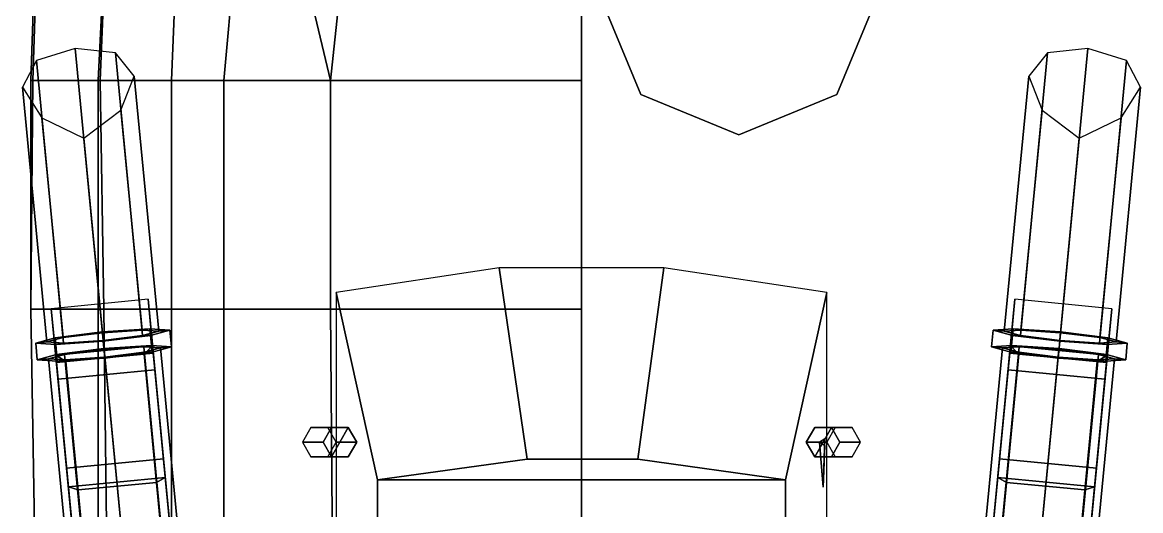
# Model space of a CAD drawing. Extents: x -3 to 3, y -13.2 to 12.7.
# Drawn here: x -2.99 to 2.99, y 0.69 to 3.29 of the extents above; entities that cross this region are included whole.
import ezdxf

# ---------------------------------------------------------------- set-up
doc = ezdxf.new("R2010")
doc.units = 0
doc.layers.get('0').update_dxf_attribs({"linetype": 'CONTINUOUS'})
doc.layers.add('SUPERSTRUCTURE', color=3, linetype='CONTINUOUS')

msp = doc.modelspace()

# ---------------------------------------------------------------- linework, layer by layer
for points in [[(0, 0.73, 6.04), (0, 12.51, 4.54), (0, 12.51, 4.56), (0, 0.73, 6.06)], [(0, 0.73, 6.06), (0, 12.51, 4.56), (0, 12.51, 4.54), (0, 0.73, 6.04)], [(-2.89, 4.2, 2.03), (-2.9, 4.2, 2.01), (-2.94, 2.98, 1.85), (-2.93, 2.98, 1.97)], [(-2.9, 4.2, 2.01), (-2.52, 4.2, 0.08), (-2.58, 2.98), (-2.94, 2.98, 1.85)], [(0, 4.2, 2.06), (-2.89, 4.2, 2.03), (-2.93, 2.98, 1.97), (0, 2.98, 2.01)], [(-2.52, 4.2, 0.08), (-2.52, 4.2, 0.08), (-2.57, 2.98, -0.05), (-2.58, 2.98)], [(-2.52, 4.2, 0.08), (-2.14, 4.2), (-2.19, 2.98, -0.08), (-2.57, 2.98, -0.05)], [(-2.14, 4.2), (-1.8, 4.2, -0.09), (-1.91, 2.98, -0.15), (-2.19, 2.98, -0.08)], [(-1.8, 4.2, -0.09), (-1.63, 4.2, -0.16), (-1.34, 2.98, -0.36), (-1.91, 2.98, -0.15)], [(-1.63, 4.2, -0.16), (-1.21, 4.2, -0.37), (-1.34, 2.98, -0.36)], [(-1.21, 4.2, -0.37), (0, 4.2, -1.08), (0, 2.98, -1.07), (-1.34, 2.98, -0.36)], [(0.1, 3.43, 2), (0.3167, 2.9067, 1.97), (0.3167, 2.9067, 3.03), (0.1, 3.43, 3.03)], [(1.3633, 2.9067, 1.97), (1.58, 3.43, 2), (1.58, 3.43, 3.03), (1.3633, 2.9067, 3.03)], [(-2.7656, 1.5788, 2.8788), (-2.5539, 1.593, 2.9664), (-2.704, 3.152, 3.0759), (-2.9109, 3.0881, 2.9848)], [(-2.5539, 1.593, 2.9664), (-2.3433, 1.6194, 2.8788), (-2.4886, 3.1288, 2.9848), (-2.704, 3.152, 3.0759)], [(-2.3433, 1.6194, 2.8788), (-2.2573, 1.6426, 2.6671), (-2.3882, 3.003, 2.7627), (-2.4886, 3.1288, 2.9848)], [(2.2573, 1.6426, 2.6671), (2.3433, 1.6194, 2.8788), (2.4886, 3.1288, 2.9848), (2.3882, 3.003, 2.7627)], [(2.3433, 1.6194, 2.8788), (2.5539, 1.593, 2.9664), (2.704, 3.152, 3.0759), (2.4886, 3.1288, 2.9848)], [(2.5539, 1.593, 2.9664), (2.7656, 1.5788, 2.8788), (2.9109, 3.0881, 2.9848), (2.704, 3.152, 3.0759)], [(-2.8545, 1.5851, 2.6671), (-2.7656, 1.5788, 2.8788), (-2.9109, 3.0881, 2.9848), (-2.9855, 2.9455, 2.7627)], [(2.7656, 1.5788, 2.8788), (2.8545, 1.5851, 2.6671), (2.9855, 2.9455, 2.7627), (2.9109, 3.0881, 2.9848)], [(-2.2573, 1.6426, 2.6671), (-2.3461, 1.6489, 2.4555), (-2.4591, 2.8219, 2.52), (-2.3882, 3.003, 2.7627)], [(2.3461, 1.6489, 2.4555), (2.2573, 1.6426, 2.6671), (2.3882, 3.003, 2.7627), (2.4591, 2.8219, 2.52)], [(-2.7685, 1.6082, 2.4555), (-2.8545, 1.5851, 2.6671), (-2.9855, 2.9455, 2.7627), (-2.8814, 2.7812, 2.52)], [(-2.94, 2.98, 1.85), (-2.58, 2.98), (-2.58, 1.76), (-2.94, 1.76, 1.85)], [(-2.93, 2.98, 1.97), (-2.94, 2.98, 1.85), (-2.94, 1.76, 1.85), (-2.94, 1.76, 1.9)], [(0, 2.98, 2.01), (-2.93, 2.98, 1.97), (-2.94, 1.76, 1.9), (0, 1.76, 1.95)], [(-2.58, 2.98), (-2.57, 2.98, -0.05), (-2.55, 1.76, -0.17), (-2.58, 1.76)], [(-2.57, 2.98, -0.05), (-2.19, 2.98, -0.08), (-2.19, 1.76, -0.2), (-2.55, 1.76, -0.17)], [(-2.19, 2.98, -0.08), (-1.91, 2.98, -0.15), (-1.91, 1.76, -0.24), (-2.19, 1.76, -0.2)], [(-1.91, 2.98, -0.15), (-1.34, 2.98, -0.36), (-1.34, 1.76, -0.42), (-1.91, 1.76, -0.24)], [(-1.34, 2.98, -0.36), (0, 2.98, -1.07), (0, 1.76, -1.07), (-1.34, 1.76, -0.42)], [(2.8545, 1.5851, 2.6671), (2.7685, 1.6082, 2.4555), (2.8814, 2.7812, 2.52), (2.9855, 2.9455, 2.7627)], [(0.3167, 2.9067, 1.97), (0.84, 2.69, 1.96), (0.84, 2.69, 3.03), (0.3167, 2.9067, 3.03)], [(0.84, 2.69, 1.96), (1.3633, 2.9067, 1.97), (1.3633, 2.9067, 3.03), (0.84, 2.69, 3.03)], [(-2.3461, 1.6489, 2.4555), (-2.5579, 1.6347, 2.3679), (-2.6579, 2.6736, 2.3506), (-2.4591, 2.8219, 2.52)], [(2.5579, 1.6347, 2.3679), (2.3461, 1.6489, 2.4555), (2.4591, 2.8219, 2.52), (2.6579, 2.6736, 2.3506)], [(-2.5579, 1.6347, 2.3679), (-2.7685, 1.6082, 2.4555), (-2.8814, 2.7812, 2.52), (-2.6579, 2.6736, 2.3506)], [(2.7685, 1.6082, 2.4555), (2.5579, 1.6347, 2.3679), (2.6579, 2.6736, 2.3506), (2.8814, 2.7812, 2.52)], [(-2.2862, 1.5254, 2.2883), (-2.3138, 1.8128, 1.8874), (-2.8314, 1.7629, 1.8874), (-2.8038, 1.4756, 2.2883)], [(-2.2319, 0.9618, 1.9279), (-2.3138, 1.8128, 1.8874), (-2.2862, 1.5254, 2.2883), (-2.2776, 1.4361, 2.282)], [(-1.7536, -4.0051, 1.609), (-2.3138, 1.8128, 1.8874), (-2.2319, 0.9618, 1.9279), (-1.7532, -4.01, 1.6789)], [(2.2319, 0.9618, 1.9279), (2.3138, 1.8128, 1.8874), (1.7536, -4.0051, 1.609), (1.7532, -4.01, 1.6789)], [(2.2862, 1.5254, 2.2883), (2.3138, 1.8128, 1.8874), (2.2319, 0.9618, 1.9279), (2.2776, 1.4361, 2.282)], [(2.8038, 1.4756, 2.2883), (2.8314, 1.7629, 1.8874), (2.3138, 1.8128, 1.8874), (2.2862, 1.5254, 2.2883)], [(-2.94, 1.76, 1.85), (-2.58, 1.76), (-2.58, -0.68), (-2.9, -0.68, 1.69)], [(-2.94, 1.76, 1.9), (-2.94, 1.76, 1.85), (-2.9, -0.68, 1.69), (-2.9, -0.68, 1.76)], [(0, 1.76, 1.95), (-2.94, 1.76, 1.9), (-2.9, -0.68, 1.76), (0, -0.68, 1.83)], [(-2.8038, 1.4756, 2.2883), (-2.8314, 1.7629, 1.8874), (-2.7495, 0.912, 1.9279), (-2.7952, 1.3862, 2.282)], [(-2.7495, 0.912, 1.9279), (-2.8314, 1.7629, 1.8874), (-2.2712, -4.055, 1.609), (-2.2708, -4.0598, 1.6789)], [(-2.58, 1.76), (-2.55, 1.76, -0.17), (-2.52, -0.68, -0.35), (-2.58, -0.68)], [(-2.55, 1.76, -0.17), (-2.19, 1.76, -0.2), (-2.19, -0.68, -0.37), (-2.52, -0.68, -0.35)], [(-2.19, 1.76, -0.2), (-1.91, 1.76, -0.24), (-1.91, -0.68, -0.42), (-2.19, -0.68, -0.37)], [(-1.91, 1.76, -0.24), (-1.34, 1.76, -0.42), (-1.32, -0.68, -0.61), (-1.91, -0.68, -0.42)], [(-1.34, 1.76, -0.42), (0, 1.76, -1.07), (0, -0.68, -1.07), (-1.32, -0.68, -0.61)], [(2.2712, -4.055, 1.609), (2.8314, 1.7629, 1.8874), (2.7495, 0.912, 1.9279), (2.2708, -4.0598, 1.6789)], [(2.7495, 0.912, 1.9279), (2.8314, 1.7629, 1.8874), (2.8038, 1.4756, 2.2883), (2.7952, 1.3862, 2.282)], [(-2.5497, 1.5495, 2.3017), (-2.8024, 1.5178, 2.4069), (-2.811, 1.6071, 2.4132), (-2.5583, 1.6388, 2.308)], [(-2.5583, 1.6388, 2.308), (-2.811, 1.6071, 2.4132), (-2.7685, 1.6082, 2.4555), (-2.5579, 1.6347, 2.3679)], [(-2.2956, 1.5665, 2.4069), (-2.5497, 1.5495, 2.3017), (-2.5583, 1.6388, 2.308), (-2.3042, 1.6559, 2.4132)], [(-2.3042, 1.6559, 2.4132), (-2.5583, 1.6388, 2.308), (-2.5579, 1.6347, 2.3679), (-2.3461, 1.6489, 2.4555)], [(-2.5535, 1.5888, 3.0263), (-2.3008, 1.6206, 2.9211), (-2.3433, 1.6194, 2.8788), (-2.5539, 1.593, 2.9664)], [(-2.5449, 1.4995, 3.02), (-2.2922, 1.5312, 2.9148), (-2.3008, 1.6206, 2.9211), (-2.5535, 1.5888, 3.0263)], [(-2.1975, 1.6483, 2.6671), (-2.3042, 1.6559, 2.4132), (-2.3461, 1.6489, 2.4555), (-2.2573, 1.6426, 2.6671)], [(-2.3008, 1.6206, 2.9211), (-2.1975, 1.6483, 2.6671), (-2.2573, 1.6426, 2.6671), (-2.3433, 1.6194, 2.8788)], [(-2.1889, 1.559, 2.6609), (-2.2956, 1.5665, 2.4069), (-2.3042, 1.6559, 2.4132), (-2.1975, 1.6483, 2.6671)], [(-2.2922, 1.5312, 2.9148), (-2.1889, 1.559, 2.6609), (-2.1975, 1.6483, 2.6671), (-2.3008, 1.6206, 2.9211)], [(2.2956, 1.5665, 2.4069), (2.1889, 1.559, 2.6609), (2.1975, 1.6483, 2.6671), (2.3042, 1.6559, 2.4132)], [(2.1889, 1.559, 2.6609), (2.2922, 1.5312, 2.9148), (2.3008, 1.6206, 2.9211), (2.1975, 1.6483, 2.6671)], [(2.3042, 1.6559, 2.4132), (2.1975, 1.6483, 2.6671), (2.2573, 1.6426, 2.6671), (2.3461, 1.6489, 2.4555)], [(2.1975, 1.6483, 2.6671), (2.3008, 1.6206, 2.9211), (2.3433, 1.6194, 2.8788), (2.2573, 1.6426, 2.6671)], [(2.2922, 1.5312, 2.9148), (2.5449, 1.4995, 3.02), (2.5535, 1.5888, 3.0263), (2.3008, 1.6206, 2.9211)], [(2.5497, 1.5495, 2.3017), (2.2956, 1.5665, 2.4069), (2.3042, 1.6559, 2.4132), (2.5583, 1.6388, 2.308)], [(2.3008, 1.6206, 2.9211), (2.5535, 1.5888, 3.0263), (2.5539, 1.593, 2.9664), (2.3433, 1.6194, 2.8788)], [(2.5583, 1.6388, 2.308), (2.3042, 1.6559, 2.4132), (2.3461, 1.6489, 2.4555), (2.5579, 1.6347, 2.3679)], [(2.8024, 1.5178, 2.4069), (2.5497, 1.5495, 2.3017), (2.5583, 1.6388, 2.308), (2.811, 1.6071, 2.4132)], [(2.811, 1.6071, 2.4132), (2.5583, 1.6388, 2.308), (2.5579, 1.6347, 2.3679), (2.7685, 1.6082, 2.4555)], [(-2.811, 1.6071, 2.4132), (-2.9142, 1.5793, 2.6671), (-2.8545, 1.5851, 2.6671), (-2.7685, 1.6082, 2.4555)], [(-2.8024, 1.5178, 2.4069), (-2.9056, 1.49, 2.6609), (-2.9142, 1.5793, 2.6671), (-2.811, 1.6071, 2.4132)], [(-2.9142, 1.5793, 2.6671), (-2.8076, 1.5718, 2.9211), (-2.7656, 1.5788, 2.8788), (-2.8545, 1.5851, 2.6671)], [(-2.9056, 1.49, 2.6609), (-2.799, 1.4824, 2.9148), (-2.8076, 1.5718, 2.9211), (-2.9142, 1.5793, 2.6671)], [(-2.8076, 1.5718, 2.9211), (-2.5535, 1.5888, 3.0263), (-2.5539, 1.593, 2.9664), (-2.7656, 1.5788, 2.8788)], [(-2.799, 1.4824, 2.9148), (-2.5449, 1.4995, 3.02), (-2.5535, 1.5888, 3.0263), (-2.8076, 1.5718, 2.9211)], [(-2.29, 1.5654, 2.4314), (-2.3359, 1.5206, 2.2883), (-2.754, 1.4804, 2.2883), (-2.8076, 1.5155, 2.4314)], [(-2.8076, 1.5155, 2.4314), (-2.5485, -1.1754, 2.2424), (-2.0309, -1.1256, 2.2424), (-2.29, 1.5654, 2.4314)], [(-2.3375, 1.5595, 2.4492), (-2.5493, 1.5453, 2.3616), (-2.5497, 1.5495, 2.3017), (-2.2956, 1.5665, 2.4069)], [(-1.7275, -4.7756, 2.0042), (-1.9393, -4.7899, 1.9165), (-2.5493, 1.5453, 2.3616), (-2.3375, 1.5595, 2.4492)], [(-2.2487, 1.5532, 2.6609), (-2.3375, 1.5595, 2.4492), (-2.2956, 1.5665, 2.4069), (-2.1889, 1.559, 2.6609)], [(-1.6386, -4.7819, 2.2158), (-1.7275, -4.7756, 2.0042), (-2.3375, 1.5595, 2.4492), (-2.2487, 1.5532, 2.6609)], [(-2.0309, -1.1256, 2.2424), (-2.0854, -1.0809, 2.1055), (-2.3359, 1.5206, 2.2883), (-2.29, 1.5654, 2.4314)], [(-2.3347, 1.5301, 2.8725), (-2.2487, 1.5532, 2.6609), (-2.1889, 1.559, 2.6609), (-2.2922, 1.5312, 2.9148)], [(-1.7247, -4.8051, 2.4274), (-1.6386, -4.7819, 2.2158), (-2.2487, 1.5532, 2.6609), (-2.3347, 1.5301, 2.8725)], [(1.7275, -4.7756, 2.0042), (1.6386, -4.7819, 2.2158), (2.2487, 1.5532, 2.6609), (2.3375, 1.5595, 2.4492)], [(1.6386, -4.7819, 2.2158), (1.7247, -4.8051, 2.4274), (2.3347, 1.5301, 2.8725), (2.2487, 1.5532, 2.6609)], [(1.9393, -4.7899, 1.9165), (1.7275, -4.7756, 2.0042), (2.3375, 1.5595, 2.4492), (2.5493, 1.5453, 2.3616)], [(2.3359, 1.5206, 2.2883), (2.0854, -1.0809, 2.1055), (2.0309, -1.1256, 2.2424), (2.29, 1.5654, 2.4314)], [(2.29, 1.5654, 2.4314), (2.0309, -1.1256, 2.2424), (2.5485, -1.1754, 2.2424), (2.8076, 1.5155, 2.4314)], [(2.3375, 1.5595, 2.4492), (2.2487, 1.5532, 2.6609), (2.1889, 1.559, 2.6609), (2.2956, 1.5665, 2.4069)], [(2.2487, 1.5532, 2.6609), (2.3347, 1.5301, 2.8725), (2.2922, 1.5312, 2.9148), (2.1889, 1.559, 2.6609)], [(2.8076, 1.5155, 2.4314), (2.754, 1.4804, 2.2883), (2.3359, 1.5206, 2.2883), (2.29, 1.5654, 2.4314)], [(2.5493, 1.5453, 2.3616), (2.3375, 1.5595, 2.4492), (2.2956, 1.5665, 2.4069), (2.5497, 1.5495, 2.3017)], [(2.5449, 1.4995, 3.02), (2.799, 1.4824, 2.9148), (2.8076, 1.5718, 2.9211), (2.5535, 1.5888, 3.0263)], [(2.5535, 1.5888, 3.0263), (2.8076, 1.5718, 2.9211), (2.7656, 1.5788, 2.8788), (2.5539, 1.593, 2.9664)], [(2.8076, 1.5718, 2.9211), (2.9142, 1.5793, 2.6671), (2.8545, 1.5851, 2.6671), (2.7656, 1.5788, 2.8788)], [(2.9142, 1.5793, 2.6671), (2.811, 1.6071, 2.4132), (2.7685, 1.6082, 2.4555), (2.8545, 1.5851, 2.6671)], [(2.799, 1.4824, 2.9148), (2.9056, 1.49, 2.6609), (2.9142, 1.5793, 2.6671), (2.8076, 1.5718, 2.9211)], [(2.9056, 1.49, 2.6609), (2.8024, 1.5178, 2.4069), (2.811, 1.6071, 2.4132), (2.9142, 1.5793, 2.6671)], [(-2.7598, 1.5189, 2.4492), (-2.8459, 1.4957, 2.6609), (-2.9056, 1.49, 2.6609), (-2.8024, 1.5178, 2.4069)], [(-2.8459, 1.4957, 2.6609), (-2.757, 1.4894, 2.8725), (-2.799, 1.4824, 2.9148), (-2.9056, 1.49, 2.6609)], [(-2.1498, -4.8163, 2.0042), (-2.2359, -4.8394, 2.2158), (-2.8459, 1.4957, 2.6609), (-2.7598, 1.5189, 2.4492)], [(-2.2359, -4.8394, 2.2158), (-2.147, -4.8457, 2.4274), (-2.757, 1.4894, 2.8725), (-2.8459, 1.4957, 2.6609)], [(-2.754, 1.4804, 2.2883), (-2.5035, -1.1212, 2.1055), (-2.5485, -1.1754, 2.2424), (-2.8076, 1.5155, 2.4314)], [(-2.2776, 1.4361, 2.282), (-2.2862, 1.5254, 2.2883), (-2.8038, 1.4756, 2.2883), (-2.7952, 1.3862, 2.282)], [(-2.5493, 1.5453, 2.3616), (-2.7598, 1.5189, 2.4492), (-2.8024, 1.5178, 2.4069), (-2.5497, 1.5495, 2.3017)], [(-2.757, 1.4894, 2.8725), (-2.5453, 1.5036, 2.9601), (-2.5449, 1.4995, 3.02), (-2.799, 1.4824, 2.9148)], [(-1.9393, -4.7899, 1.9165), (-2.1498, -4.8163, 2.0042), (-2.7598, 1.5189, 2.4492), (-2.5493, 1.5453, 2.3616)], [(-2.147, -4.8457, 2.4274), (-1.9353, -4.8315, 2.5151), (-2.5453, 1.5036, 2.9601), (-2.757, 1.4894, 2.8725)], [(-2.3359, 1.5206, 2.2883), (-2.0854, -1.0809, 2.1055), (-2.5035, -1.1212, 2.1055), (-2.754, 1.4804, 2.2883)], [(-2.5453, 1.5036, 2.9601), (-2.3347, 1.5301, 2.8725), (-2.2922, 1.5312, 2.9148), (-2.5449, 1.4995, 3.02)], [(-1.9353, -4.8315, 2.5151), (-1.7247, -4.8051, 2.4274), (-2.3347, 1.5301, 2.8725), (-2.5453, 1.5036, 2.9601)], [(1.7247, -4.8051, 2.4274), (1.9353, -4.8315, 2.5151), (2.5453, 1.5036, 2.9601), (2.3347, 1.5301, 2.8725)], [(1.9353, -4.8315, 2.5151), (2.147, -4.8457, 2.4274), (2.757, 1.4894, 2.8725), (2.5453, 1.5036, 2.9601)], [(2.1498, -4.8163, 2.0042), (1.9393, -4.7899, 1.9165), (2.5493, 1.5453, 2.3616), (2.7598, 1.5189, 2.4492)], [(2.754, 1.4804, 2.2883), (2.5035, -1.1212, 2.1055), (2.0854, -1.0809, 2.1055), (2.3359, 1.5206, 2.2883)], [(2.147, -4.8457, 2.4274), (2.2359, -4.8394, 2.2158), (2.8459, 1.4957, 2.6609), (2.757, 1.4894, 2.8725)], [(2.2359, -4.8394, 2.2158), (2.1498, -4.8163, 2.0042), (2.7598, 1.5189, 2.4492), (2.8459, 1.4957, 2.6609)], [(2.7952, 1.3862, 2.282), (2.8038, 1.4756, 2.2883), (2.2862, 1.5254, 2.2883), (2.2776, 1.4361, 2.282)], [(2.3347, 1.5301, 2.8725), (2.5453, 1.5036, 2.9601), (2.5449, 1.4995, 3.02), (2.2922, 1.5312, 2.9148)], [(2.5485, -1.1754, 2.2424), (2.5035, -1.1212, 2.1055), (2.754, 1.4804, 2.2883), (2.8076, 1.5155, 2.4314)], [(2.5453, 1.5036, 2.9601), (2.757, 1.4894, 2.8725), (2.799, 1.4824, 2.9148), (2.5449, 1.4995, 3.02)], [(2.7598, 1.5189, 2.4492), (2.5493, 1.5453, 2.3616), (2.5497, 1.5495, 2.3017), (2.8024, 1.5178, 2.4069)], [(2.757, 1.4894, 2.8725), (2.8459, 1.4957, 2.6609), (2.9056, 1.49, 2.6609), (2.799, 1.4824, 2.9148)], [(2.8459, 1.4957, 2.6609), (2.7598, 1.5189, 2.4492), (2.8024, 1.5178, 2.4069), (2.9056, 1.49, 2.6609)], [(-2.7952, 1.3862, 2.282), (-2.7495, 0.912, 1.9279), (-2.2319, 0.9618, 1.9279), (-2.2776, 1.4361, 2.282)], [(2.2776, 1.4361, 2.282), (2.2319, 0.9618, 1.9279), (2.7495, 0.912, 1.9279), (2.7952, 1.3862, 2.282)], [(1.3, 1.0673, 2.8), (1.27, 1.05, 2.8), (1.29, 0.81, 7.93)], [(1.27, 1.05, 2.8), (1.3, 1.0327, 2.8), (1.29, 0.81, 7.93)], [(1.3, 1.0327, 2.8), (1.3, 1.0673, 2.8), (1.29, 0.81, 7.93)], [(-1.7532, -4.01, 1.6789), (-2.2319, 0.9618, 1.9279), (-2.7495, 0.912, 1.9279), (-2.2708, -4.0598, 1.6789)], [(2.2708, -4.0598, 1.6789), (2.7495, 0.912, 1.9279), (2.2319, 0.9618, 1.9279), (1.7532, -4.01, 1.6789)], [(-2.7399, 0.8127, 1.9209), (-2.688, 0.7952, 2.2401), (-2.27, 0.8355, 2.2401), (-2.2223, 0.8625, 1.9209)], [(-2.2223, 0.8625, 1.9209), (-2.27, 0.8355, 2.2401), (-2.688, 0.7952, 2.2401), (-2.7399, 0.8127, 1.9209)], [(0, 0.74, 6.04), (0, 0.87, 3.48), (0, 0.85, 3.49), (0, 0.72, 6.05)], [(0, 0.72, 6.05), (0, 0.85, 3.49), (0, 0.87, 3.48), (0, 0.74, 6.04)], [(2.2223, 0.8625, 1.9209), (2.27, 0.8355, 2.2401), (2.688, 0.7952, 2.2401), (2.7399, 0.8127, 1.9209)], [(2.7399, 0.8127, 1.9209), (2.688, 0.7952, 2.2401), (2.27, 0.8355, 2.2401), (2.2223, 0.8625, 1.9209)], [(0, -2.22, 6.78), (0, 0.73, 6.06), (0, 0.73, 6.04), (0, -2.22, 6.76)], [(0, -2.22, 6.76), (0, 0.73, 6.04), (0, 0.73, 6.06), (0, -2.22, 6.78)]]:
    msp.add_3dface(points)
at = {"layer": 'SUPERSTRUCTURE'}
for points in [[(-0.29, 0.96, 3.48), (-0.44, 1.98, 1.91), (-1.31, 1.85, 1.91), (-1.09, 0.85, 3.49)], [(0.3, 0.96, 3.48), (0.44, 1.98, 1.91), (-0.44, 1.98, 1.91), (-0.29, 0.96, 3.48)], [(1.31, 1.85, 1.91), (0.44, 1.98, 1.91), (0.3, 0.96, 3.48), (1.09, 0.85, 3.49)], [(-1.09, 0.85, 3.49), (-1.31, 1.85, 1.91), (-1.31, -0.11, 1.82), (-1.09, -0.11, 3.57)], [(1.31, -0.11, 1.82), (1.31, 1.85, 1.91), (1.09, 0.85, 3.49), (1.09, -0.11, 3.57)], [(-1.445, 1.1279, 1.84), (-1.49, 1.05, 1.84), (-1.38, 1.05, 2.8), (-1.335, 1.1279, 2.8)], [(-1.355, 1.1279, 1.84), (-1.445, 1.1279, 1.84), (-1.335, 1.1279, 2.8), (-1.245, 1.1279, 2.8)], [(-1.335, 1.1279, 2.8), (-1.38, 1.05, 2.8), (-1.335, 0.9721, 2.8), (-1.245, 1.1279, 2.8)], [(-1.31, 1.05, 1.84), (-1.355, 1.1279, 1.84), (-1.245, 1.1279, 2.8), (-1.2, 1.05, 2.8)], [(-1.245, 1.1279, 2.8), (-1.335, 0.9721, 2.8), (-1.245, 0.9721, 2.8), (-1.2, 1.05, 2.8)], [(1.355, 1.1279, 1.84), (1.31, 1.05, 1.84), (1.2, 1.05, 2.8), (1.245, 1.1279, 2.8)], [(1.245, 0.9721, 2.8), (1.335, 1.1279, 2.8), (1.245, 1.1279, 2.8), (1.2, 1.05, 2.8)], [(1.445, 1.1279, 1.84), (1.355, 1.1279, 1.84), (1.245, 1.1279, 2.8), (1.335, 1.1279, 2.8)], [(1.335, 0.9721, 2.8), (1.38, 1.05, 2.8), (1.335, 1.1279, 2.8), (1.245, 0.9721, 2.8)], [(1.49, 1.05, 1.84), (1.445, 1.1279, 1.84), (1.335, 1.1279, 2.8), (1.38, 1.05, 2.8)], [(-1.49, 1.05, 1.84), (-1.445, 0.9721, 1.84), (-1.335, 0.9721, 2.8), (-1.38, 1.05, 2.8)], [(-1.355, 0.9721, 1.84), (-1.31, 1.05, 1.84), (-1.2, 1.05, 2.8), (-1.245, 0.9721, 2.8)], [(1.31, 1.05, 1.84), (1.355, 0.9721, 1.84), (1.245, 0.9721, 2.8), (1.2, 1.05, 2.8)], [(1.445, 0.9721, 1.84), (1.49, 1.05, 1.84), (1.38, 1.05, 2.8), (1.335, 0.9721, 2.8)], [(-1.445, 0.9721, 1.84), (-1.355, 0.9721, 1.84), (-1.245, 0.9721, 2.8), (-1.335, 0.9721, 2.8)], [(1.09, 0.85, 3.49), (0.3, 0.96, 3.48), (-0.29, 0.96, 3.48), (-1.09, 0.85, 3.49)], [(1.355, 0.9721, 1.84), (1.445, 0.9721, 1.84), (1.335, 0.9721, 2.8), (1.245, 0.9721, 2.8)], [(1.09, -0.11, 3.57), (1.09, 0.85, 3.49), (-1.09, 0.85, 3.49), (-1.09, -0.11, 3.57)]]:
    msp.add_3dface(points, dxfattribs=at)

doc.saveas('drawing.dxf')
